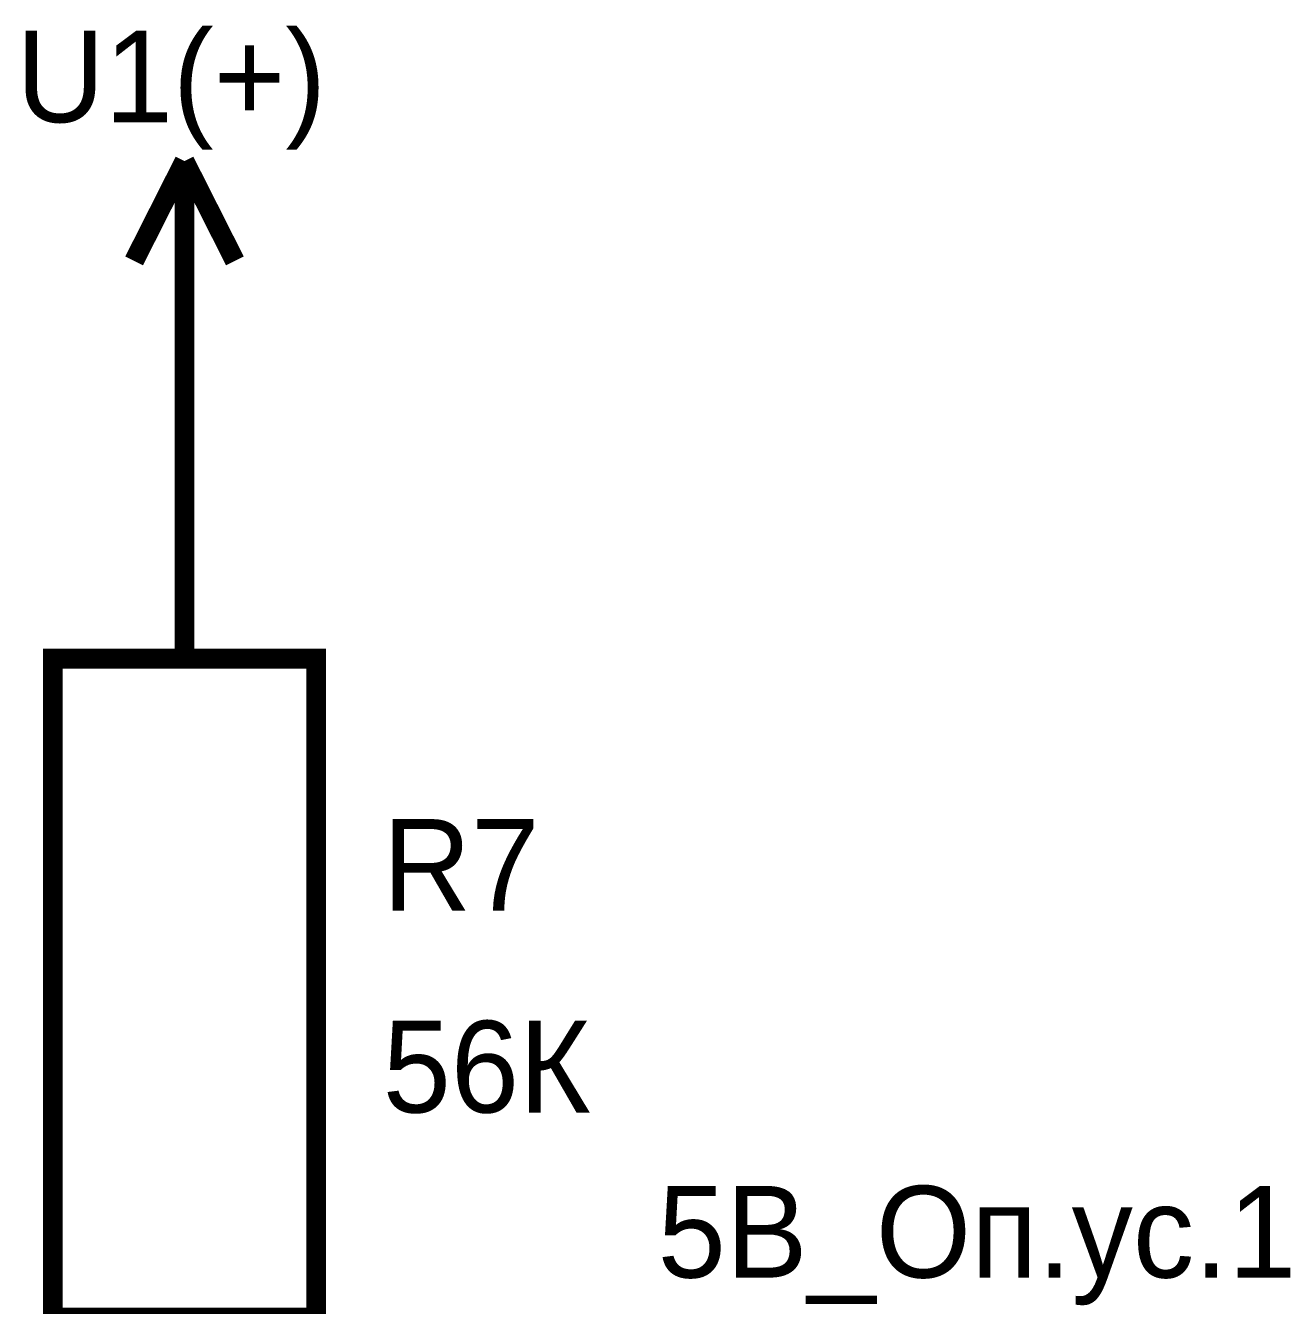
# Model space of a CAD drawing. Extents: x 0 to 594, y 0 to 420.
# Drawn here: x 152.67 to 171.85, y 72.68 to 92.08 of the extents above; entities that cross this region are included whole.
import ezdxf

# ---------------------------------------------------------------- set-up
doc = ezdxf.new("R2010")
doc.units = 0
doc.layers.add('SHEET', color=255, linetype='CONTINUOUS')

msp = doc.modelspace()

# ---------------------------------------------------------------- linework, layer by layer
at = {"layer": 'SHEET', "const_width": 0.3}
for points in [[(155.081, 90.025), (154.317, 88.513)], [(155.081, 90.025), (155.845, 88.513)], [(155.081, 87.488), (155.081, 90.025)], [(155.081, 82.485), (155.081, 87.488)]]:
    msp.add_lwpolyline(points, dxfattribs=at)
msp.add_lwpolyline([(153.084, 82.485), (157.078, 82.485), (157.078, 72.496), (153.084, 72.496), (153.084, 82.485)], close=True, dxfattribs=at)

# ---------------------------------------------------------------- texts
at = {"layer": 'SHEET'}
for s, p in [('U1(+)', (152.529, 90.615)), ('R7', (158.085, 78.663)), ('56К', (158.085, 75.606)), ('5В_Оп.ус.1', (162.253, 73.104))]:
    msp.add_text(s, height=1.3898, dxfattribs=at).set_placement(p)

doc.saveas('drawing.dxf')
